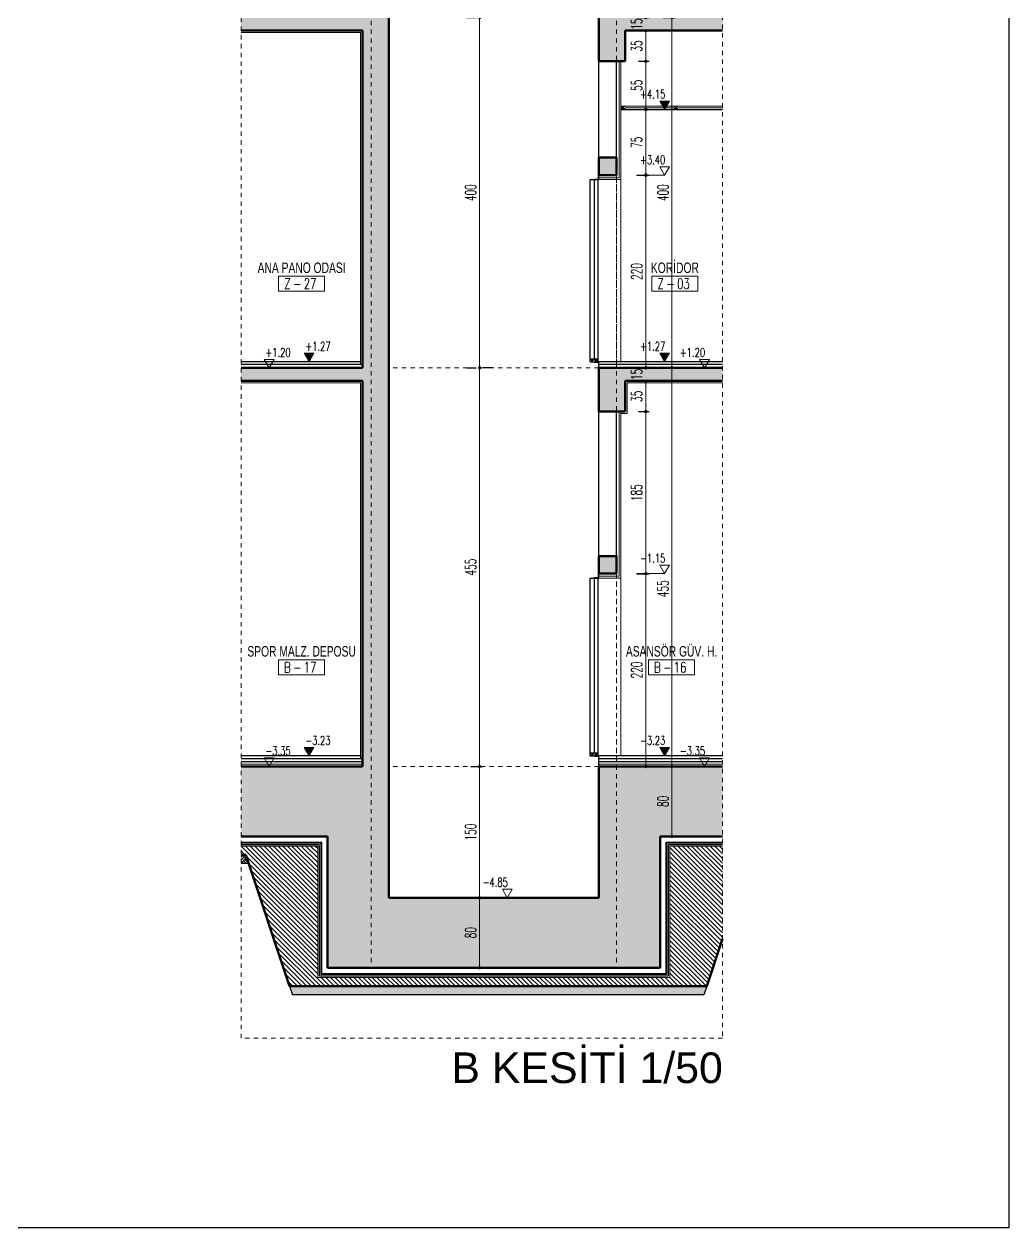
# Model space of a CAD drawing. Extents: x -398 to -185, y 174 to 233.
# Drawn here: x -207.1 to -184.62, y 173.98 to 201.47 of the extents above; entities that cross this region are included whole.
import ezdxf
from ezdxf.enums import TextEntityAlignment as Align

# ---------------------------------------------------------------- set-up
doc = ezdxf.new("R2010")
doc.units = 0
doc.header["$LTSCALE"] = 0.05
for name, pattern in [('CENTER', [50.8, 31.75, -6.35, 6.35, -6.35]), ('HIDDEN', [0.375, 0.25, -0.125]), ('HIDDEN2', [0.1875, 0.125, -0.0625])]:
    doc.linetypes.add(name, pattern=pattern)
doc.layers.get('0').update_dxf_attribs({"linetype": 'CONTINUOUS'})
doc.layers.get('DEFPOINTS').update_dxf_attribs({"linetype": 'CONTINUOUS'})
for name, color, linetype, lineweight in [('40-40-kt-kst', 214, 'CONTINUOUS', 9), ('A-AXIS', 251, 'CENTER', 18), ('A-DIM IN VER', 192, 'CONTINUOUS', 13), ('A-Door', 2, 'CONTINUOUS', 25), ('A-ELEVATION-4', 115, 'CONTINUOUS', 13), ('A-HATCH', 11, 'CONTINUOUS', 15), ('A-HIDDEN', 8, 'HIDDEN', 15), ('A-LEVEL', 2, 'CONTINUOUS', 13), ('A-PLASTER', 31, 'CONTINUOUS', 13), ('A-ROOMTAG', 3, 'CONTINUOUS', 25), ('A-TEXT', 7, 'CONTINUOUS', 18), ('asma', 226, 'CONTINUOUS', 25), ('DIMENSION 0.13', 7, 'CONTINUOUS', 20), ('DİLATASYON', 11, 'HIDDEN2', 13), ('döş tar', 57, 'CONTINUOUS', 18), ('GOR', 3, 'CONTINUOUS', 20), ('isi yalitimi', 151, 'BATTING', 5), ('S-CONCRETE', 6, 'CONTINUOUS', 50), ('YALITIM SU', 132, 'CONTINUOUS', 0)]:
    doc.layers.add(name, color=color, linetype=linetype, lineweight=lineweight)
for name, color, linetype in [('A-MARBLE', 23, 'CONTINUOUS'), ('DO_EME', 7, 'CONTINUOUS'), ('DUVAR', 7, 'CONTINUOUS'), ('HATCH', 7, 'CONTINUOUS')]:
    doc.layers.add(name, color=color, linetype=linetype)
doc.styles.add('S', font='romans.shx', dxfattribs={"width": 0.6, "height": 12.5})
doc.styles.add('TEXT 1 romans', font='romans.shx', dxfattribs={"width": 0.7})
doc.styles.add('TEXT 3 arial', font='arial.ttf', dxfattribs={"width": 0.8})
doc.linetypes.add('BATTING', pattern='A,0.00254,-2.54,[134,ltypeshp.shx,S=2.54,R=0,X=-2.54,Y=0],-5.08,[134,ltypeshp.shx,S=2.54,R=180,X=2.54,Y=0],-2.54', length=10.16254)
doc.dimstyles.new('1-50', dxfattribs={"dimtxt": 12.5, "dimasz": 3, "dimexe": 4, "dimexo": 15, "dimgap": 4, "dimtad": 1, "dimdec": 1, "dimdsep": 46, "dimtxsty": 'S', "dimblk": 'ORIGIN2', "dimcen": -25, "dimdle": 1.25, "dimclrd": 256, "dimclre": 256, "dimclrt": 2, "dimadec": 0, "dimazin": 0, "dimtfac": 2.5, "dimtdec": 1, "dimtix": 1, "dimtofl": 0, "dimtmove": 2, "dimatfit": 3, "dimldrblk": 'ORIGIN2', "dimfxl": 17.5, "dimfxlon": 1, "dimtolj": 1, "dimlwd": -1, "dimarcsym": 0})
pattern_1 = [(135, (-249659.3813, -92219.8768), (-2.65165043, -2.65165043), [])]

# ---------------------------------------------------------------- blocks, each defined once
blk = doc.blocks.new('_Origin2')
blk.add_line((-0.5, 0), (-1, 0))
for radius in [0.5, 0.25]:
    blk.add_circle((0, 0), radius)
blk = doc.blocks.new('*D49')
at = {"layer": 'A-DIM IN VER', "lineweight": -2, "transparency": 16777216}
for p, q in [((-67.7, 310.2), (-53.7, 310.2)), ((-56, 230.2), (-53.7, 230.2))]:
    blk.add_line(p, q, dxfattribs=at)
at = {"layer": 'A-DIM IN VER', "transparency": 16777216}
blk.add_line((-57.7, 307.2), (-57.7, 233.2), dxfattribs=at)
at = {"layer": 'DEFPOINTS', "color": 0, "transparency": 16777216}
for p in [(-111, 310.2), (-71, 230.2), (-57.7, 230.2)]:
    blk.add_point(p, dxfattribs=at)
at = {"layer": 'A-DIM IN VER', "transparency": 16777216, "xscale": 3, "yscale": 3, "zscale": 3}
for p, rotation in [((-57.7, 310.2), 90), ((-57.7, 230.2), 270)]:
    blk.add_blockref('_Origin2', p, dxfattribs=dict(at, rotation=rotation))
at = {"layer": 'A-DIM IN VER', "color": 2, "ltscale": 0.5, "transparency": 16777216, "insert": (-68, 270.2), "char_height": 12.5, "attachment_point": 5, "rotation": 90, "style": 'S'}
blk.add_mtext('\\A1;80', dxfattribs=at)
blk = doc.blocks.new('*D50')
at = {"layer": 'A-DIM IN VER', "lineweight": -2, "transparency": 16777216}
for p, q in [((-287.2, 160.2), (-273.2, 160.2)), ((-287.2, 80.2), (-273.2, 80.2))]:
    blk.add_line(p, q, dxfattribs=at)
at = {"layer": 'A-DIM IN VER', "transparency": 16777216}
blk.add_line((-277.2, 157.2), (-277.2, 83.2), dxfattribs=at)
at = {"layer": 'DEFPOINTS', "color": 0, "transparency": 16777216}
for p in [(-381, 160.2), (-451, 80.2), (-277.2, 80.2)]:
    blk.add_point(p, dxfattribs=at)
at = {"layer": 'A-DIM IN VER', "transparency": 16777216, "xscale": 3, "yscale": 3, "zscale": 3}
for p, rotation in [((-277.2, 160.2), 90), ((-277.2, 80.2), 270)]:
    blk.add_blockref('_Origin2', p, dxfattribs=dict(at, rotation=rotation))
at = {"layer": 'A-DIM IN VER', "color": 2, "ltscale": 0.5, "transparency": 16777216, "insert": (-287.5, 120.2), "char_height": 12.5, "attachment_point": 5, "rotation": 90, "style": 'S'}
blk.add_mtext('\\A1;80', dxfattribs=at)
blk = doc.blocks.new('*D61')
at = {"layer": 'A-DIM IN VER', "lineweight": -2, "transparency": 16777216}
for p, q in [((-292.2, 1165.2), (-281.2, 1165.2)), ((-292.2, 765.2), (-281.2, 765.2))]:
    blk.add_line(p, q, dxfattribs=at)
at = {"layer": 'A-DIM IN VER', "transparency": 16777216}
blk.add_line((-277.2, 768.2), (-277.2, 1162.2), dxfattribs=at)
at = {"layer": 'DEFPOINTS', "color": 0, "transparency": 16777216}
for p in [(-277.2, 1165.2), (-277.2, 1165.2), (-277.2, 765.2)]:
    blk.add_point(p, dxfattribs=at)
at = {"layer": 'A-DIM IN VER', "transparency": 16777216, "xscale": 3, "yscale": 3, "zscale": 3}
for p, rotation in [((-277.2, 1165.2), 90), ((-277.2, 765.2), 270)]:
    blk.add_blockref('_Origin2', p, dxfattribs=dict(at, rotation=rotation))
at = {"layer": 'A-DIM IN VER', "color": 2, "ltscale": 0.5, "transparency": 16777216, "insert": (-287.5, 965.2), "char_height": 12.5, "attachment_point": 5, "rotation": 90, "style": 'S'}
blk.add_mtext('\\A1;400', dxfattribs=at)
blk = doc.blocks.new('*D62')
at = {"layer": 'A-DIM IN VER', "transparency": 16777216}
blk.add_line((-277.2, 313.2), (-277.2, 762.2), dxfattribs=at)
at = {"layer": 'A-DIM IN VER', "lineweight": -2, "transparency": 16777216}
for p, q in [((-262.2, 765.2), (-273.2, 765.2)), ((-287.2, 310.2), (-273.2, 310.2))]:
    blk.add_line(p, q, dxfattribs=at)
at = {"layer": 'DEFPOINTS', "color": 0, "transparency": 16777216}
for p in [(-277.2, 765.2), (-277.2, 765.2), (-381, 310.2)]:
    blk.add_point(p, dxfattribs=at)
at = {"layer": 'A-DIM IN VER', "transparency": 16777216, "xscale": 3, "yscale": 3, "zscale": 3}
for p, rotation in [((-277.2, 765.2), 90), ((-277.2, 310.2), 270)]:
    blk.add_blockref('_Origin2', p, dxfattribs=dict(at, rotation=rotation))
at = {"layer": 'A-DIM IN VER', "color": 2, "ltscale": 0.5, "transparency": 16777216, "insert": (-287.5, 537.7), "char_height": 12.5, "attachment_point": 5, "rotation": 90, "style": 'S'}
blk.add_mtext('\\A1;455', dxfattribs=at)
blk = doc.blocks.new('*D63')
at = {"layer": 'A-DIM IN VER', "lineweight": -2, "transparency": 16777216}
for p, q in [((-287.2, 310.2), (-273.2, 310.2)), ((-287.2, 160.2), (-273.2, 160.2))]:
    blk.add_line(p, q, dxfattribs=at)
at = {"layer": 'A-DIM IN VER', "transparency": 16777216}
blk.add_line((-277.2, 163.2), (-277.2, 307.2), dxfattribs=at)
at = {"layer": 'DEFPOINTS', "color": 0, "transparency": 16777216}
for p in [(-381, 310.2), (-277.2, 310.2), (-381, 160.2)]:
    blk.add_point(p, dxfattribs=at)
at = {"layer": 'A-DIM IN VER', "transparency": 16777216, "xscale": 3, "yscale": 3, "zscale": 3}
for p, rotation in [((-277.2, 310.2), 90), ((-277.2, 160.2), 270)]:
    blk.add_blockref('_Origin2', p, dxfattribs=dict(at, rotation=rotation))
at = {"layer": 'A-DIM IN VER', "color": 2, "ltscale": 0.5, "transparency": 16777216, "insert": (-287.5, 235.2), "char_height": 12.5, "attachment_point": 5, "rotation": 90, "style": 'S'}
blk.add_mtext('\\A1;150', dxfattribs=at)
blk = doc.blocks.new('*D82')
at = {"layer": 'A-DIM IN VER', "lineweight": -2, "transparency": 16777216}
for p, q in [((-67.7, 1165.2), (-53.7, 1165.2)), ((-67.7, 765.2), (-53.7, 765.2))]:
    blk.add_line(p, q, dxfattribs=at)
at = {"layer": 'A-DIM IN VER', "transparency": 16777216}
blk.add_line((-57.7, 768.2), (-57.7, 1162.2), dxfattribs=at)
at = {"layer": 'DEFPOINTS', "color": 0, "transparency": 16777216}
for p in [(-141, 1165.2), (-57.7, 1165.2), (-111, 765.2)]:
    blk.add_point(p, dxfattribs=at)
at = {"layer": 'A-DIM IN VER', "transparency": 16777216, "xscale": 3, "yscale": 3, "zscale": 3}
for p, rotation in [((-57.7, 1165.2), 90), ((-57.7, 765.2), 270)]:
    blk.add_blockref('_Origin2', p, dxfattribs=dict(at, rotation=rotation))
at = {"layer": 'A-DIM IN VER', "color": 2, "ltscale": 0.5, "transparency": 16777216, "insert": (-68, 965.2), "char_height": 12.5, "attachment_point": 5, "rotation": 90, "style": 'S'}
blk.add_mtext('\\A1;400', dxfattribs=at)
blk = doc.blocks.new('*D83')
at = {"layer": 'A-DIM IN VER', "lineweight": -2, "transparency": 16777216}
for p, q in [((-67.7, 765.2), (-53.7, 765.2)), ((-67.7, 310.2), (-53.7, 310.2))]:
    blk.add_line(p, q, dxfattribs=at)
at = {"layer": 'A-DIM IN VER', "transparency": 16777216}
blk.add_line((-57.7, 313.2), (-57.7, 762.2), dxfattribs=at)
at = {"layer": 'DEFPOINTS', "color": 0, "transparency": 16777216}
for p in [(-111, 765.2), (-57.7, 765.2), (-111, 310.2)]:
    blk.add_point(p, dxfattribs=at)
at = {"layer": 'A-DIM IN VER', "transparency": 16777216, "xscale": 3, "yscale": 3, "zscale": 3}
for p, rotation in [((-57.7, 765.2), 90), ((-57.7, 310.2), 270)]:
    blk.add_blockref('_Origin2', p, dxfattribs=dict(at, rotation=rotation))
at = {"layer": 'A-DIM IN VER', "color": 2, "ltscale": 0.5, "transparency": 16777216, "insert": (-68, 513), "char_height": 12.5, "attachment_point": 5, "rotation": 90, "style": 'S'}
blk.add_mtext('\\A1;455', dxfattribs=at)
blk = doc.blocks.new('*D99')
at = {"layer": 'A-DIM IN VER', "transparency": 16777216}
for p, q in [((-87.7, 1168.2), (-87.7, 1171.2)), ((-87.7, 1147.2), (-87.7, 1144.2))]:
    blk.add_line(p, q, dxfattribs=at)
at = {"layer": 'A-DIM IN VER', "lineweight": -2, "transparency": 16777216}
for p, q in [((-97.7, 1165.2), (-83.7, 1165.2)), ((-96, 1150.2), (-83.7, 1150.2))]:
    blk.add_line(p, q, dxfattribs=at)
at = {"layer": 'DEFPOINTS', "color": 0, "transparency": 16777216}
for p in [(-121, 1165.2), (-87.7, 1165.2), (-111, 1150.2)]:
    blk.add_point(p, dxfattribs=at)
at = {"layer": 'A-DIM IN VER', "transparency": 16777216, "xscale": 3, "yscale": 3, "zscale": 3}
for p, rotation in [((-87.7, 1165.2), 270), ((-87.7, 1150.2), 90)]:
    blk.add_blockref('_Origin2', p, dxfattribs=dict(at, rotation=rotation))
at = {"layer": 'A-DIM IN VER', "color": 2, "ltscale": 0.5, "transparency": 16777216, "insert": (-98, 1157.7), "char_height": 12.5, "attachment_point": 5, "rotation": 90, "style": 'S'}
blk.add_mtext('\\A1;15', dxfattribs=at)
blk = doc.blocks.new('*D100')
at = {"layer": 'A-DIM IN VER', "lineweight": -2, "transparency": 16777216}
for p, q in [((-96, 1150.2), (-83.7, 1150.2)), ((-96, 1115.2), (-83.7, 1115.2))]:
    blk.add_line(p, q, dxfattribs=at)
at = {"layer": 'A-DIM IN VER', "transparency": 16777216}
blk.add_line((-87.7, 1118.2), (-87.7, 1147.2), dxfattribs=at)
at = {"layer": 'DEFPOINTS', "color": 0, "transparency": 16777216}
for p in [(-111, 1150.2), (-87.7, 1150.2), (-111, 1115.2)]:
    blk.add_point(p, dxfattribs=at)
at = {"layer": 'A-DIM IN VER', "transparency": 16777216, "xscale": 3, "yscale": 3, "zscale": 3}
for p, rotation in [((-87.7, 1150.2), 90), ((-87.7, 1115.2), 270)]:
    blk.add_blockref('_Origin2', p, dxfattribs=dict(at, rotation=rotation))
at = {"layer": 'A-DIM IN VER', "color": 2, "ltscale": 0.5, "transparency": 16777216, "insert": (-98, 1132.7), "char_height": 12.5, "attachment_point": 5, "rotation": 90, "style": 'S'}
blk.add_mtext('\\A1;35', dxfattribs=at)
blk = doc.blocks.new('*D101')
at = {"layer": 'A-DIM IN VER', "lineweight": -2, "transparency": 16777216}
for p, q in [((-96, 1115.2), (-83.7, 1115.2)), ((-97, 1060.2), (-83.7, 1060.2))]:
    blk.add_line(p, q, dxfattribs=at)
at = {"layer": 'A-DIM IN VER', "transparency": 16777216}
blk.add_line((-87.7, 1063.2), (-87.7, 1112.2), dxfattribs=at)
at = {"layer": 'DEFPOINTS', "color": 0, "transparency": 16777216}
for p in [(-111, 1115.2), (-87.7, 1115.2), (-112, 1060.2)]:
    blk.add_point(p, dxfattribs=at)
at = {"layer": 'A-DIM IN VER', "transparency": 16777216, "xscale": 3, "yscale": 3, "zscale": 3}
for p, rotation in [((-87.7, 1115.2), 90), ((-87.7, 1060.2), 270)]:
    blk.add_blockref('_Origin2', p, dxfattribs=dict(at, rotation=rotation))
at = {"layer": 'A-DIM IN VER', "color": 2, "ltscale": 0.5, "transparency": 16777216, "insert": (-98, 1087.7), "char_height": 12.5, "attachment_point": 5, "rotation": 90, "style": 'S'}
blk.add_mtext('\\A1;55', dxfattribs=at)
blk = doc.blocks.new('*D102')
at = {"layer": 'A-DIM IN VER', "lineweight": -2, "transparency": 16777216}
for p, q in [((-97, 1060.2), (-83.7, 1060.2)), ((-97.7, 985.2), (-83.7, 985.2))]:
    blk.add_line(p, q, dxfattribs=at)
at = {"layer": 'A-DIM IN VER', "transparency": 16777216}
blk.add_line((-87.7, 988.2), (-87.7, 1057.2), dxfattribs=at)
at = {"layer": 'DEFPOINTS', "color": 0, "transparency": 16777216}
for p in [(-112, 1060.2), (-87.7, 1060.2), (-121, 985.2)]:
    blk.add_point(p, dxfattribs=at)
at = {"layer": 'A-DIM IN VER', "transparency": 16777216, "xscale": 3, "yscale": 3, "zscale": 3}
for p, rotation in [((-87.7, 1060.2), 90), ((-87.7, 985.2), 270)]:
    blk.add_blockref('_Origin2', p, dxfattribs=dict(at, rotation=rotation))
at = {"layer": 'A-DIM IN VER', "color": 2, "ltscale": 0.5, "transparency": 16777216, "insert": (-98, 1022.7), "char_height": 12.5, "attachment_point": 5, "rotation": 90, "style": 'S'}
blk.add_mtext('\\A1;75', dxfattribs=at)
blk = doc.blocks.new('*D103')
at = {"layer": 'A-DIM IN VER', "lineweight": -2, "transparency": 16777216}
for p, q in [((-97.7, 985.2), (-83.7, 985.2)), ((-97.7, 765.2), (-83.7, 765.2))]:
    blk.add_line(p, q, dxfattribs=at)
at = {"layer": 'A-DIM IN VER', "transparency": 16777216}
blk.add_line((-87.7, 768.2), (-87.7, 982.2), dxfattribs=at)
at = {"layer": 'DEFPOINTS', "color": 0, "transparency": 16777216}
for p in [(-121, 985.2), (-87.7, 985.2), (-141, 765.2)]:
    blk.add_point(p, dxfattribs=at)
at = {"layer": 'A-DIM IN VER', "transparency": 16777216, "xscale": 3, "yscale": 3, "zscale": 3}
for p, rotation in [((-87.7, 985.2), 90), ((-87.7, 765.2), 270)]:
    blk.add_blockref('_Origin2', p, dxfattribs=dict(at, rotation=rotation))
at = {"layer": 'A-DIM IN VER', "color": 2, "ltscale": 0.5, "transparency": 16777216, "insert": (-98, 875.2), "char_height": 12.5, "attachment_point": 5, "rotation": 90, "style": 'S'}
blk.add_mtext('\\A1;220', dxfattribs=at)
blk = doc.blocks.new('*D104')
at = {"layer": 'A-DIM IN VER', "transparency": 16777216}
for p, q in [((-87.7, 768.2), (-87.7, 771.2)), ((-87.7, 747.2), (-87.7, 744.2))]:
    blk.add_line(p, q, dxfattribs=at)
at = {"layer": 'A-DIM IN VER', "lineweight": -2, "transparency": 16777216}
for p, q in [((-97.7, 765.2), (-83.7, 765.2)), ((-96, 750.2), (-83.7, 750.2))]:
    blk.add_line(p, q, dxfattribs=at)
at = {"layer": 'DEFPOINTS', "color": 0, "transparency": 16777216}
for p in [(-141, 765.2), (-87.7, 765.2), (-111, 750.2)]:
    blk.add_point(p, dxfattribs=at)
at = {"layer": 'A-DIM IN VER', "transparency": 16777216, "xscale": 3, "yscale": 3, "zscale": 3}
for p, rotation in [((-87.7, 765.2), 270), ((-87.7, 750.2), 90)]:
    blk.add_blockref('_Origin2', p, dxfattribs=dict(at, rotation=rotation))
at = {"layer": 'A-DIM IN VER', "color": 2, "ltscale": 0.5, "transparency": 16777216, "insert": (-98, 757.7), "char_height": 12.5, "attachment_point": 5, "rotation": 90, "style": 'S'}
blk.add_mtext('\\A1;15', dxfattribs=at)
blk = doc.blocks.new('*D105')
at = {"layer": 'A-DIM IN VER', "lineweight": -2, "transparency": 16777216}
for p, q in [((-96, 750.2), (-83.7, 750.2)), ((-96, 715.2), (-83.7, 715.2))]:
    blk.add_line(p, q, dxfattribs=at)
at = {"layer": 'A-DIM IN VER', "transparency": 16777216}
blk.add_line((-87.7, 718.2), (-87.7, 747.2), dxfattribs=at)
at = {"layer": 'DEFPOINTS', "color": 0, "transparency": 16777216}
for p in [(-111, 750.2), (-87.7, 750.2), (-111, 715.2)]:
    blk.add_point(p, dxfattribs=at)
at = {"layer": 'A-DIM IN VER', "transparency": 16777216, "xscale": 3, "yscale": 3, "zscale": 3}
for p, rotation in [((-87.7, 750.2), 90), ((-87.7, 715.2), 270)]:
    blk.add_blockref('_Origin2', p, dxfattribs=dict(at, rotation=rotation))
at = {"layer": 'A-DIM IN VER', "color": 2, "ltscale": 0.5, "transparency": 16777216, "insert": (-98, 732.7), "char_height": 12.5, "attachment_point": 5, "rotation": 90, "style": 'S'}
blk.add_mtext('\\A1;35', dxfattribs=at)
blk = doc.blocks.new('*D106')
at = {"layer": 'A-DIM IN VER', "lineweight": -2, "transparency": 16777216}
for p, q in [((-96, 715.2), (-83.7, 715.2)), ((-97.7, 530.2), (-83.7, 530.2))]:
    blk.add_line(p, q, dxfattribs=at)
at = {"layer": 'A-DIM IN VER', "transparency": 16777216}
blk.add_line((-87.7, 533.2), (-87.7, 712.2), dxfattribs=at)
at = {"layer": 'DEFPOINTS', "color": 0, "transparency": 16777216}
for p in [(-111, 715.2), (-87.7, 715.2), (-141, 530.2)]:
    blk.add_point(p, dxfattribs=at)
at = {"layer": 'A-DIM IN VER', "transparency": 16777216, "xscale": 3, "yscale": 3, "zscale": 3}
for p, rotation in [((-87.7, 715.2), 90), ((-87.7, 530.2), 270)]:
    blk.add_blockref('_Origin2', p, dxfattribs=dict(at, rotation=rotation))
at = {"layer": 'A-DIM IN VER', "color": 2, "ltscale": 0.5, "transparency": 16777216, "insert": (-98, 622.7), "char_height": 12.5, "attachment_point": 5, "rotation": 90, "style": 'S'}
blk.add_mtext('\\A1;185', dxfattribs=at)
blk = doc.blocks.new('*D107')
at = {"layer": 'A-DIM IN VER', "lineweight": -2, "transparency": 16777216}
for p, q in [((-97.7, 530.2), (-83.7, 530.2)), ((-97.7, 310.2), (-83.7, 310.2))]:
    blk.add_line(p, q, dxfattribs=at)
at = {"layer": 'A-DIM IN VER', "transparency": 16777216}
blk.add_line((-87.7, 313.2), (-87.7, 527.2), dxfattribs=at)
at = {"layer": 'DEFPOINTS', "color": 0, "transparency": 16777216}
for p in [(-141, 530.2), (-87.7, 530.2), (-141, 310.2)]:
    blk.add_point(p, dxfattribs=at)
at = {"layer": 'A-DIM IN VER', "transparency": 16777216, "xscale": 3, "yscale": 3, "zscale": 3}
for p, rotation in [((-87.7, 530.2), 90), ((-87.7, 310.2), 270)]:
    blk.add_blockref('_Origin2', p, dxfattribs=dict(at, rotation=rotation))
at = {"layer": 'A-DIM IN VER', "color": 2, "ltscale": 0.5, "transparency": 16777216, "insert": (-98, 420.2), "char_height": 12.5, "attachment_point": 5, "rotation": 90, "style": 'S'}
blk.add_mtext('\\A1;220', dxfattribs=at)
blk = doc.blocks.new('*U44')
h = blk.add_hatch(color=256)
h.dxf.hatch_style = 1
h.paths.add_polyline_path([(11.1, 19.2), (-11.1, 19.2), (0, 0)])
for p, q in [((0, 0), (-11.1, 19.2)), ((11.1, 19.2), (-11.1, 19.2)), ((11.1, 19.2), (0, 0)), ((0, 0), (64, 0))]:
    blk.add_line(p, q)
at = {"style": 'TEXT 1 romans', "width": 0.7}
blk.add_attdef('KOT', text='', height=19.2, dxfattribs=at).set_placement((-8.5, 19.2), align=Align.BOTTOM_LEFT)
blk = doc.blocks.new('*U43')
for p, q in [((0, 0), (-11.1, 19.2)), ((11.1, 19.2), (-11.1, 19.2)), ((11.1, 19.2), (0, 0)), ((0, 0), (64, 0))]:
    blk.add_line(p, q)
at = {"style": 'TEXT 1 romans', "width": 0.7}
blk.add_attdef('KOT', text='', height=19.2, dxfattribs=at).set_placement((-8.5, 19.2), align=Align.BOTTOM_LEFT)
blk = doc.blocks.new('*U45')
at = {"color": 2, "lineweight": 13}
blk.add_lwpolyline([(26.25, -17.25), (26.25, 0), (-26.25, 0), (-26.25, -17.25)], close=True, dxfattribs=at)
at = {"style": 'TEXT 1 romans', "width": 0.7}
blk.add_text('-', height=12, dxfattribs=at).set_placement((-5, -8.625), align=Align.MIDDLE_CENTER)
at = {"style": 'TEXT 3 arial', "width": 0.7}
for tag, p in [('ROOM_NAME_2', (0, 18)), ('ROOM_NAME_1', (0, 0))]:
    blk.add_attdef(tag, text='', height=12, dxfattribs=at).set_placement(p, align=Align.BOTTOM_CENTER)
at = {"style": 'TEXT 1 romans', "width": 0.7, "flags": 8}
blk.add_attdef('FLOOR', text='', height=12, dxfattribs=at).set_placement((-12.5, -8.625, -12), align=Align.MIDDLE_RIGHT)
blk.add_attdef('ROOM_NUMBER', text='', height=12, dxfattribs=at).set_placement((2.5, -8.625, -12), align=Align.MIDDLE_LEFT)
blk = doc.blocks.new('ASANSÖR_KESİTLERİ')
at = {"linetype": 'Continuous'}
h = blk.add_hatch(dxfattribs=at)
h.set_pattern_fill('EARTH', color=53, angle=45, style=0)
h.set_pattern_definition([(45, (-133526.952, -26703.404), (9e-16, 8.98025612), [6.35, -6.35]), (45, (-133528.636, -26701.72), (9e-16, 8.98025612), [6.35, -6.35]), (45, (-133530.32, -26700.0365), (9e-16, 8.98025612), [6.35, -6.35]), (135, (-133530.32, -26698.914), (-8.98025612, 9e-16), [6.35, -6.35]), (135, (-133528.636, -26697.23), (-8.98025612, 9e-16), [6.35, -6.35]), (135, (-133526.952, -26695.5464), (-8.98025612, 9e-16), [6.35, -6.35])])
h.paths.add_polyline_path([(-21.34, 49.22), (-18.01, 59.22), (-494.01, 59.22), (-490.68, 49.22)])
at = {"layer": 'A-HATCH'}
h = blk.add_hatch(dxfattribs=at)
h.set_pattern_fill('ANSI33', color=256, scale=30, style=0)
h.set_pattern_definition([(45, (-249659.381, -98046.577), (-5.30330086, 5.30330086), []), (45, (-249654.078, -98046.577), (-5.30330086, 5.30330086), [3.75, -1.875])])
h.paths.add_polyline_path([(-381.01, 2345.22), (-141.01, 2345.22), (-141.01, 2315.22), (-111.01, 2315.22), (-111.01, 2350.22), (0, 2350.22), (0, 2365.22), (-549.48, 2365.22), (-549.48, 2350.22), (-411.01, 2350.22), (-411.01, 1965.22), (-549.48, 1965.22), (-549.48, 1950.22), (-411.01, 1950.22), (-411.01, 1565.22), (-549.48, 1565.22), (-549.48, 1550.22), (-411.01, 1550.22), (-411.01, 1165.22), (-549.48, 1165.22), (-549.48, 1150.22), (-411.01, 1150.22), (-411.01, 765.22), (-549.48, 765.22), (-549.48, 750.22), (-411.01, 750.22), (-411.01, 310.22), (-549.48, 310.22), (-549.48, 230.22), (-451.01, 230.22), (-451.01, 80.22), (-71.01, 80.22), (-71.01, 230.22), (0, 230.22), (0, 310.22), (-141.01, 310.22), (-141.01, 160.22), (-381.01, 160.22)])
h.paths.add_polyline_path([(-121.01, 550.22), (-141.01, 550.22), (-141.01, 530.22), (-121.01, 530.22)], flags=17)
h.paths.add_polyline_path([(-111.01, 750.22), (0, 750.22), (0, 765.22), (-141.01, 765.22), (-141.01, 715.22), (-111.01, 715.22)], flags=17)
h.paths.add_polyline_path([(-121.01, 1005.22), (-141.01, 1005.22), (-141.01, 985.22), (-121.01, 985.22)], flags=17)
h.paths.add_polyline_path([(-111.01, 1150.22), (0, 1150.22), (0, 1165.22), (-141.01, 1165.22), (-141.01, 1115.22), (-111.01, 1115.22)], flags=17)
h.paths.add_polyline_path([(-121.01, 1405.22), (-141.01, 1405.22), (-141.01, 1385.22), (-121.01, 1385.22)], flags=17)
h.paths.add_polyline_path([(-111.01, 1550.22), (0, 1550.22), (0, 1565.22), (-141.01, 1565.22), (-141.01, 1515.22), (-111.01, 1515.22)], flags=17)
h.paths.add_polyline_path([(-121.01, 1805.22), (-141.01, 1805.22), (-141.01, 1785.22), (-121.01, 1785.22)], flags=17)
h.paths.add_polyline_path([(-121.01, 2205.22), (-141.01, 2205.22), (-141.01, 2185.22), (-121.01, 2185.22)], flags=17)
h.paths.add_polyline_path([(-111.01, 1950.22), (0, 1950.22), (0, 1965.22), (-141.01, 1965.22), (-141.01, 1915.22), (-111.01, 1915.22)], flags=17)
at = {"layer": 'DO_EME', "linetype": 'Continuous', "ltscale": 0.1}
h = blk.add_hatch(dxfattribs=at)
h.set_pattern_fill('EARTH', color=53, angle=45, style=0)
h.set_pattern_definition([(45, (-133890.9405, -26553.404), (9e-16, 8.98025612), [6.35, -6.35]), (45, (-133892.624, -26551.72), (9e-16, 8.98025612), [6.35, -6.35]), (45, (-133894.308, -26550.0365), (9e-16, 8.98025612), [6.35, -6.35]), (135, (-133894.308, -26548.914), (-8.98025612, 9e-16), [6.35, -6.35]), (135, (-133892.624, -26547.23), (-8.98025612, 9e-16), [6.35, -6.35]), (135, (-133890.9405, -26545.5464), (-8.98025612, 9e-16), [6.35, -6.35])])
h.paths.add_polyline_path([(-549.48, 199.22), (-549.48, 209.22), (-544.01, 209.22), (-540.68, 199.22)])
at = {"layer": 'döş tar'}
h = blk.add_hatch(dxfattribs=at)
h.set_pattern_fill('ANSI31', color=256, scale=30, angle=90, style=0)
h.set_pattern_definition(pattern_1)
h.paths.add_polyline_path([(-544.01, 209.22), (-462.01, 209.22), (-462.01, 69.22), (-497.34, 69.22)])
h.paths.add_polyline_path([(-141.01, 59.22), (-141.01, 69.22), (-497.34, 69.22), (-494.01, 59.22)])
h.paths.add_polyline_path([(-549.48, 209.22), (-549.48, 219.22), (-462.01, 219.22), (-462.01, 209.22)])
h = blk.add_hatch(dxfattribs=at)
h.set_pattern_fill('ANSI31', color=256, scale=30, angle=90, style=0)
h.set_pattern_definition(pattern_1)
h.paths.add_polyline_path([(0, 209.22), (0, 113.25), (-14.68, 69.22), (-60.01, 69.22), (-60.01, 209.22)])
h.paths.add_polyline_path([(0, 219.22), (0, 209.22), (-60.01, 209.22), (-60.01, 219.22)])
h.paths.add_polyline_path([(-141.01, 69.22), (-141.01, 59.22), (-18.01, 59.22), (-14.68, 69.22)])
at = {"layer": 'HATCH', "linetype": 'Continuous'}
h = blk.add_hatch(dxfattribs=at)
h.set_pattern_fill('ANSI32', color=253, angle=180, style=0)
h.set_pattern_definition([(225, (-239505.10173, -100338.2678), (0.26516504294, -0.26516504294), []), (225, (-239505.2785, -100338.2678), (0.26516504294, -0.26516504294), [])])
h.paths.add_polyline_path([(-115.76, 1063.97), (-115.76, 1060.22), (-112.01, 1060.22), (-112.01, 1059.97), (-116.01, 1059.97), (-116.01, 1063.97)])
at = {"color": 53, "linetype": 'Continuous'}
for p, q in [((-540.68, 199.22), (-549.48, 199.22)), ((-494.01, 59.22), (-490.68, 49.22)), ((-18.01, 59.22), (-21.34, 49.22)), ((-21.34, 49.22), (-490.68, 49.22))]:
    blk.add_line(p, q, dxfattribs=at)
at = {"layer": '40-40-kt-kst', "ltscale": 2, "elevation": 0}
blk.add_lwpolyline([(-112.01, 1059.97), (-116.01, 1059.97), (-116.01, 1063.97), (-115.76, 1063.97), (-115.76, 1060.22), (-112.01, 1060.22)], close=True, dxfattribs=at)
at = {"layer": 'A-AXIS'}
for p, q in [((-400.92, 2441.42), (-400.92, 80.22)), ((-121.01, 2441.42), (-121.01, 80.22))]:
    blk.add_line(p, q, dxfattribs=at)
at = {"layer": 'A-Door'}
for p, q in [((-151.01, 980.22), (-141.01, 980.22)), ((-151.01, 772.22), (-151.01, 980.22)), ((-146.51, 980.72), (-141.51, 980.72)), ((-146.51, 980.22), (-146.51, 980.72)), ((-146.51, 980.22), (-146.51, 775.22)), ((-142.01, 772.22), (-142.01, 980.22)), ((-141.51, 985.22), (-141.01, 985.22)), ((-141.51, 980.72), (-141.51, 985.22)), ((-142.01, 775.22), (-151.01, 775.22)), ((-151.01, 772.22), (-142.01, 772.22)), ((-149.51, 774.22), (-149.51, 773.22)), ((-149.01, 774.22), (-149.51, 774.22)), ((-149.51, 773.22), (-147.51, 773.22)), ((-149.01, 775.22), (-149.01, 774.22)), ((-148.01, 774.22), (-148.01, 775.22)), ((-147.51, 774.22), (-148.01, 774.22)), ((-147.51, 773.22), (-147.51, 774.22)), ((-146.51, 772.22), (-146.51, 771.72)), ((-146.51, 771.72), (-141.51, 771.72)), ((-145.51, 773.22), (-145.51, 774.22)), ((-145.51, 774.22), (-145.01, 774.22)), ((-143.51, 773.22), (-145.51, 773.22)), ((-145.01, 774.22), (-145.01, 775.22)), ((-144.01, 775.22), (-144.01, 774.22)), ((-144.01, 774.22), (-143.51, 774.22)), ((-143.51, 774.22), (-143.51, 773.22)), ((-142.01, 772.22), (-141.01, 772.22)), ((-141.51, 771.72), (-141.51, 765.22)), ((-141.51, 765.22), (-141.01, 765.22)), ((-151.01, 525.22), (-141.01, 525.22)), ((-151.01, 322.22), (-151.01, 525.22)), ((-146.51, 525.72), (-141.51, 525.72)), ((-146.51, 525.22), (-146.51, 525.72)), ((-146.51, 525.22), (-146.51, 325.22)), ((-142.01, 325.22), (-142.01, 525.22)), ((-141.51, 530.22), (-141.01, 530.22)), ((-141.51, 525.72), (-141.51, 530.22)), ((-142.01, 325.22), (-151.01, 325.22)), ((-151.01, 322.22), (-142.01, 322.22)), ((-149.51, 324.22), (-149.51, 323.22)), ((-149.01, 324.22), (-149.51, 324.22)), ((-149.51, 323.22), (-147.51, 323.22)), ((-149.01, 325.22), (-149.01, 324.22)), ((-148.01, 324.22), (-148.01, 325.22)), ((-147.51, 324.22), (-148.01, 324.22)), ((-147.51, 323.22), (-147.51, 324.22)), ((-146.51, 322.22), (-146.51, 321.72)), ((-146.51, 321.72), (-141.51, 321.72)), ((-145.51, 323.22), (-145.51, 324.22)), ((-145.51, 324.22), (-145.01, 324.22)), ((-143.51, 323.22), (-145.51, 323.22)), ((-145.01, 324.22), (-145.01, 325.22)), ((-144.01, 325.22), (-144.01, 324.22)), ((-144.01, 324.22), (-143.51, 324.22)), ((-143.51, 324.22), (-143.51, 323.22)), ((-142.01, 322.22), (-142.01, 325.22)), ((-142.01, 322.22), (-141.01, 322.22)), ((-141.51, 321.72), (-141.51, 310.22)), ((-141.51, 310.22), (-141.01, 310.22))]:
    blk.add_line(p, q, dxfattribs=at)
at = {"layer": 'A-ELEVATION-4'}
for p, q in [((-116.01, 980.22), (-116.01, 772.22)), ((-116.01, 525.22), (-116.01, 322.22))]:
    blk.add_line(p, q, dxfattribs=at)
at = {"layer": 'A-HIDDEN', "ltscale": 30}
for p, q in [((-121.01, 985.22), (-121.01, 765.22)), ((-141.01, 765.22), (-381.01, 765.22)), ((-121.01, 530.22), (-121.01, 310.22)), ((-141.01, 310.22), (-381.01, 310.22))]:
    blk.add_line(p, q, dxfattribs=at)
at = {"layer": 'A-MARBLE'}
for p, q in [((-413.01, 772.22), (-549.48, 772.22)), ((-141.01, 765.22), (-141.01, 772.22)), ((0, 772.22), (-141.01, 772.22)), ((-411.01, 769.22), (-549.48, 769.22)), ((0, 769.22), (-141.01, 769.22)), ((-413.01, 322.22), (-549.48, 322.22)), ((-549.48, 319.22), (-411.01, 319.22)), ((-141.01, 310.22), (-141.01, 322.22)), ((0, 322.22), (-141.01, 322.22)), ((-141.01, 319.22), (0, 319.22)), ((-411.01, 315.22), (-549.48, 315.22)), ((0, 315.22), (-141.01, 315.22))]:
    blk.add_line(p, q, dxfattribs=at)
at = {"layer": 'A-PLASTER'}
for p, q in [((-413.01, 1148.22), (-549.48, 1148.22)), ((-413.01, 1148.22), (-413.01, 769.22)), ((-413.01, 748.22), (-549.48, 748.22)), ((-413.01, 748.22), (-413.01, 319.22))]:
    blk.add_line(p, q, dxfattribs=at)
at = {"layer": 'A-PLASTER', "ltscale": 1.5}
for p, q in [((-118.01, 1115.22), (-118.01, 982.22)), ((-116.01, 980.22), (-116.01, 1115.22)), ((-141.01, 980.22), (-141.01, 985.22)), ((-118.01, 982.22), (-141.01, 982.22)), ((-141.01, 980.22), (-116.01, 980.22)), ((0, 748.22), (-109.01, 748.22)), ((-109.01, 713.22), (-109.01, 748.22)), ((-118.01, 715.22), (-118.01, 527.22)), ((-116.01, 525.22), (-116.01, 715.22)), ((-109.01, 713.22), (-116.01, 713.22)), ((-141.01, 525.22), (-141.01, 530.22)), ((-118.01, 527.22), (-141.01, 527.22)), ((-141.01, 525.22), (-116.01, 525.22))]:
    blk.add_line(p, q, dxfattribs=at)
at = {"layer": 'asma', "ltscale": 50}
for p, q in [((-113.49, 1060.72, 0), (-114, 1060.22, 0)), ((-113.49, 1060.72, 0), (-113.49, 1061.23, 0)), ((-113.49, 1060.72, 0), (-113.49, 1061.23, 0)), ((-113.49, 1060.72, 0), (-112.99, 1060.22, 0)), ((-112.99, 1060.22, 0), (-54, 1060.22, 0)), ((-54, 1060.22, 0), (-53.49, 1060.72, 0)), ((-53.49, 1060.72, 0), (-53.49, 1061.23, 0)), ((-53.49, 1060.72, 0), (-53.49, 1061.23, 0)), ((-53.49, 1060.72, 0), (-52.99, 1060.22, 0)), ((-52.99, 1060.22, 0), (0, 1060.22, 0))]:
    blk.add_line(p, q, dxfattribs=at)
at = {"layer": 'DIMENSION 0.13'}
for p, q in [((-457.41, 223.82), (-549.48, 223.82)), ((-458.61, 222.62), (-549.48, 222.62)), ((-458.61, 72.62), (-458.61, 222.62)), ((-457.41, 73.82), (-457.41, 223.82)), ((-64.61, 73.82), (-64.61, 223.82)), ((-64.61, 223.82), (0, 223.82)), ((-63.41, 72.62), (-63.41, 222.62)), ((-63.41, 222.62), (0, 222.62)), ((-462.01, 219.22), (-549.48, 219.22)), ((-462.01, 69.22), (-462.01, 219.22)), ((-60.01, 69.22), (-60.01, 219.22)), ((-60.01, 219.22), (0, 219.22)), ((-176.01, 69.22), (-462.01, 69.22)), ((-176.01, 72.62), (-458.61, 72.62)), ((-176.01, 73.82), (-457.41, 73.82)), ((-176.01, 73.82), (-64.61, 73.82)), ((-176.01, 72.62), (-63.41, 72.62)), ((-176.01, 69.22), (-60.01, 69.22))]:
    blk.add_line(p, q, dxfattribs=at)
at = {"layer": 'DİLATASYON', "linetype": 'HIDDEN2', "ltscale": 125}
blk.add_lwpolyline([(0, 0), (-549.48, 0), (-549.48, 2517.29), (0, 2517.29)], close=True, dxfattribs=at)
at = {"layer": 'DUVAR'}
for p, q in [((-141.01, 1005.22), (-141.01, 1115.22)), ((-121.01, 1005.22), (-121.01, 1115.22)), ((-141.01, 550.22), (-141.01, 715.22)), ((-121.01, 550.22), (-121.01, 715.22))]:
    blk.add_line(p, q, dxfattribs=at)
at = {"layer": 'GOR', "ltscale": 50}
for p, q in [((0, 1064.02, 0), (-115.76, 1064.02, 0)), ((-115.76, 1061.23, 0), (-115.76, 1062.23, 0)), ((-113.49, 1061.23, 0), (-115.76, 1061.23, 0)), ((-114.88, 1063.6, 0), (-115.3, 1063.6, 0)), ((-114.88, 1063.6, 0), (-113.49, 1062.22, 0)), ((-113.48, 1062.23, 0), (-113.51, 1062.23, 0)), ((-112.11, 1063.6, 0), (-113.49, 1062.22, 0)), ((-113.49, 1060.72, 0), (-113.49, 1062.22, 0)), ((-113.49, 1061.23, 0), (-111.23, 1061.23, 0)), ((-111.69, 1063.6, 0), (-112.11, 1063.6, 0)), ((-111.23, 1062.23, 0), (-55.76, 1062.23, 0)), ((-111.23, 1061.23, 0), (-111.23, 1062.23, 0)), ((-55.76, 1061.23, 0), (-55.76, 1062.23, 0)), ((-53.49, 1061.23, 0), (-55.76, 1061.23, 0)), ((-54.88, 1063.6, 0), (-55.3, 1063.6, 0)), ((-54.88, 1063.6, 0), (-53.49, 1062.22, 0)), ((-53.48, 1062.23, 0), (-53.51, 1062.23, 0)), ((-52.11, 1063.6, 0), (-53.49, 1062.22, 0)), ((-53.49, 1060.72, 0), (-53.49, 1062.22, 0)), ((-53.49, 1061.23, 0), (-51.23, 1061.23, 0)), ((-51.69, 1063.6, 0), (-52.11, 1063.6, 0)), ((-51.23, 1062.23, 0), (0, 1062.23, 0)), ((-51.23, 1061.23, 0), (-51.23, 1062.23, 0))]:
    blk.add_line(p, q, dxfattribs=at)
for centre in [(-113.49, 1061.85, 0), (-53.49, 1061.85, 0)]:
    blk.add_circle(centre, 0.365, dxfattribs=at)
for centre, start, end in [((-115.3, 1063.81, 0), 90, 270), ((-111.69, 1063.81, 0), 270, 90), ((-55.3, 1063.81, 0), 90, 270), ((-51.69, 1063.81, 0), 270, 90)]:
    blk.add_arc(centre, 0.21, start, end, dxfattribs=at)
at = {"layer": 'isi yalitimi', "ltscale": 0.25}
for p, q in [((-411.01, 312.72), (-549.48, 312.72)), ((0, 312.72), (-141.01, 312.72))]:
    blk.add_line(p, q, dxfattribs=at)
at = {"layer": 'S-CONCRETE'}
for p, q in [((-381.01, 2345.22), (-381.01, 160.22)), ((-141.01, 1115.22), (-141.01, 1165.22)), ((-411.01, 1150.22), (-549.48, 1150.22)), ((-411.01, 1150.22), (-411.01, 765.22)), ((-111.01, 1115.22), (-111.01, 1150.22)), ((0, 1150.22), (-111.01, 1150.22)), ((-111.01, 1115.22), (-141.01, 1115.22)), ((-411.01, 765.22), (-549.48, 765.22)), ((-141.01, 715.22), (-141.01, 765.22)), ((0, 765.22), (-141.01, 765.22)), ((-411.01, 750.22), (-549.48, 750.22)), ((-411.01, 750.22), (-411.01, 310.22)), ((-111.01, 715.22), (-111.01, 750.22)), ((0, 750.22), (-111.01, 750.22)), ((-111.01, 715.22), (-141.01, 715.22)), ((-411.01, 310.22), (-549.48, 310.22)), ((-141.01, 310.22), (-141.01, 160.22)), ((0, 310.22), (-141.01, 310.22)), ((-451.01, 230.22), (-549.48, 230.22)), ((-451.01, 230.22), (-451.01, 80.22)), ((0, 230.22), (-71.01, 230.22)), ((-71.01, 230.22), (-71.01, 80.22)), ((-544.01, 209.22), (-549.48, 209.22)), ((-544.01, 209.22), (-494.01, 59.22)), ((-141.01, 160.22), (-381.01, 160.22)), ((0, 113.25), (-18.01, 59.22)), ((-71.01, 80.22), (-451.01, 80.22)), ((-176.01, 59.22), (-494.01, 59.22)), ((-176.01, 59.22), (-18.01, 59.22))]:
    blk.add_line(p, q, dxfattribs=at)
for points in [[(-121.01, 985.22), (-121.01, 1005.22), (-141.01, 1005.22), (-141.01, 985.22)], [(-121.01, 530.22), (-121.01, 550.22), (-141.01, 550.22), (-141.01, 530.22)]]:
    blk.add_lwpolyline(points, close=True, dxfattribs=at)
at = {"layer": 'YALITIM SU', "linetype": 'HIDDEN', "ltscale": 30, "const_width": 1.5}
for points in [[(-549.48, 220.92), (-460.31, 220.92)], [(-460.31, 220.92), (-460.31, 70.92)], [(-61.71, 220.92), (-61.71, 70.92)], [(0, 220.92), (-61.71, 220.92)], [(-460.31, 70.92), (-176.01, 70.92)], [(-61.71, 70.92), (-176.01, 70.92)]]:
    blk.add_lwpolyline(points, dxfattribs=at)
at = {"layer": 'A-LEVEL'}
ref = blk.add_blockref('*U44', (-66.08, 1060.22, 0), dxfattribs=dict(at, xscale=-0.5, yscale=0.5, zscale=0.5))
ref.add_attrib('KOT', '+4.15', dxfattribs={"layer": '0', "height": 10, "style": 'TEXT 1 romans', "width": 0.7}).set_placement((-94.15, 1069.82, 0), align=Align.BOTTOM_LEFT)
ref = blk.add_blockref('*U43', (-66.08, 985.22), dxfattribs=dict(at, xscale=-0.5, yscale=0.5, zscale=0.5))
ref.add_attrib('KOT', '+3.40', dxfattribs={"layer": '0', "height": 10, "style": 'TEXT 1 romans', "width": 0.7}).set_placement((-94.15, 994.82), align=Align.BOTTOM_LEFT)
ref = blk.add_blockref('*U43', (-517.38, 765.22), dxfattribs=dict(at, xscale=0.5, yscale=0.5, zscale=0.5))
ref.add_attrib('KOT', '+1.20', dxfattribs={"layer": '0', "height": 10, "style": 'TEXT 1 romans', "width": 0.7}).set_placement((-521.65, 774.82), align=Align.BOTTOM_LEFT)
ref = blk.add_blockref('*U44', (-471.9, 772.22), dxfattribs=dict(at, xscale=0.5, yscale=0.5, zscale=0.5))
ref.add_attrib('KOT', '+1.27', dxfattribs={"layer": '0', "height": 10, "style": 'TEXT 1 romans', "width": 0.7}).set_placement((-476.17, 781.82), align=Align.BOTTOM_LEFT)
ref = blk.add_blockref('*U44', (-66.08, 772.22), dxfattribs=dict(at, xscale=-0.5, yscale=0.5, zscale=0.5))
ref.add_attrib('KOT', '+1.27', dxfattribs={"layer": '0', "height": 10, "style": 'TEXT 1 romans', "width": 0.7}).set_placement((-94.15, 781.82), align=Align.BOTTOM_LEFT)
ref = blk.add_blockref('*U43', (-20.6, 765.22), dxfattribs=dict(at, xscale=-0.5, yscale=0.5, zscale=0.5))
ref.add_attrib('KOT', '+1.20', dxfattribs={"layer": '0', "height": 10, "style": 'TEXT 1 romans', "width": 0.7}).set_placement((-48.67, 774.82), align=Align.BOTTOM_LEFT)
ref = blk.add_blockref('*U43', (-66.08, 530.22), dxfattribs=dict(at, xscale=-0.5, yscale=0.5, zscale=0.5))
ref.add_attrib('KOT', '-1.15', dxfattribs={"layer": '0', "height": 10, "style": 'TEXT 1 romans', "width": 0.7}).set_placement((-94.15, 539.82), align=Align.BOTTOM_LEFT)
ref = blk.add_blockref('*U44', (-471.9, 322.22), dxfattribs=dict(at, xscale=0.5, yscale=0.5, zscale=0.5))
ref.add_attrib('KOT', '-3.23', dxfattribs={"layer": '0', "height": 10, "style": 'TEXT 1 romans', "width": 0.7}).set_placement((-476.17, 331.82), align=Align.BOTTOM_LEFT)
ref = blk.add_blockref('*U44', (-66.08, 322.22), dxfattribs=dict(at, xscale=-0.5, yscale=0.5, zscale=0.5))
ref.add_attrib('KOT', '-3.23', dxfattribs={"layer": '0', "height": 10, "style": 'TEXT 1 romans', "width": 0.7}).set_placement((-94.15, 331.82), align=Align.BOTTOM_LEFT)
ref = blk.add_blockref('*U43', (-517.38, 310.22), dxfattribs=dict(at, xscale=0.5, yscale=0.5, zscale=0.5))
ref.add_attrib('KOT', '-3.35', dxfattribs={"layer": '0', "height": 10, "style": 'TEXT 1 romans', "width": 0.7}).set_placement((-521.65, 319.82), align=Align.BOTTOM_LEFT)
ref = blk.add_blockref('*U43', (-20.6, 310.22), dxfattribs=dict(at, xscale=-0.5, yscale=0.5, zscale=0.5))
ref.add_attrib('KOT', '-3.35', dxfattribs={"layer": '0', "height": 10, "style": 'TEXT 1 romans', "width": 0.7}).set_placement((-48.67, 319.82), align=Align.BOTTOM_LEFT)
ref = blk.add_blockref('*U43', (-245.73, 160.22), dxfattribs=dict(at, xscale=-0.5, yscale=0.5, zscale=0.5))
ref.add_attrib('KOT', '-4.85', dxfattribs={"layer": '0', "height": 10, "style": 'TEXT 1 romans', "width": 0.7}).set_placement((-273.8, 169.82), align=Align.BOTTOM_LEFT)
at = {"layer": 'A-ROOMTAG'}
ref = blk.add_blockref('*U45', (-480.37, 869.88), dxfattribs=at)
ref.add_attrib('ROOM_NAME_1', 'ANA PANO ODASI', dxfattribs={"layer": '0', "height": 12, "style": 'TEXT 3 arial', "width": 0.7}).set_placement((-480.37, 869.88), align=Align.BOTTOM_CENTER)
ref.add_attrib('FLOOR', 'Z', dxfattribs={"layer": '0', "height": 12, "style": 'TEXT 1 romans', "width": 0.7}).set_placement((-492.87, 861.25, -12), align=Align.MIDDLE_RIGHT)
ref.add_attrib('ROOM_NUMBER', '27', dxfattribs={"layer": '0', "height": 12, "style": 'TEXT 1 romans', "width": 0.7}).set_placement((-477.87, 861.25, -12), align=Align.MIDDLE_LEFT)
ref = blk.add_blockref('*U45', (-54.4, 869.88), dxfattribs=at)
ref.add_attrib('ROOM_NAME_1', 'KORİDOR', dxfattribs={"layer": '0', "height": 12, "style": 'TEXT 3 arial', "width": 0.7}).set_placement((-54.4, 869.88), align=Align.BOTTOM_CENTER)
ref.add_attrib('FLOOR', 'Z', dxfattribs={"layer": '0', "height": 12, "style": 'TEXT 1 romans', "width": 0.7}).set_placement((-66.9, 861.25, -12), align=Align.MIDDLE_RIGHT)
ref.add_attrib('ROOM_NUMBER', '03', dxfattribs={"layer": '0', "height": 12, "style": 'TEXT 1 romans', "width": 0.7}).set_placement((-51.9, 861.25, -12), align=Align.MIDDLE_LEFT)
ref = blk.add_blockref('*U45', (-480.37, 431.94), dxfattribs=at)
ref.add_attrib('ROOM_NAME_1', 'SPOR MALZ. DEPOSU', dxfattribs={"layer": '0', "height": 12, "style": 'TEXT 3 arial', "width": 0.7}).set_placement((-480.37, 431.94), align=Align.BOTTOM_CENTER)
ref.add_attrib('FLOOR', 'B', dxfattribs={"layer": '0', "height": 12, "style": 'TEXT 1 romans', "width": 0.7}).set_placement((-492.87, 423.32, -12), align=Align.MIDDLE_RIGHT)
ref.add_attrib('ROOM_NUMBER', '17', dxfattribs={"layer": '0', "height": 12, "style": 'TEXT 1 romans', "width": 0.7}).set_placement((-477.87, 423.32, -12), align=Align.MIDDLE_LEFT)
ref = blk.add_blockref('*U45', (-58.17, 431.94), dxfattribs=at)
ref.add_attrib('ROOM_NAME_1', 'ASANSÖR GÜV. H.', dxfattribs={"layer": '0', "height": 12, "style": 'TEXT 3 arial', "width": 0.7}).set_placement((-58.17, 431.94), align=Align.BOTTOM_CENTER)
ref.add_attrib('FLOOR', 'B', dxfattribs={"layer": '0', "height": 12, "style": 'TEXT 1 romans', "width": 0.7}).set_placement((-70.67, 423.32, -12), align=Align.MIDDLE_RIGHT)
ref.add_attrib('ROOM_NUMBER', '16', dxfattribs={"layer": '0', "height": 12, "style": 'TEXT 1 romans', "width": 0.7}).set_placement((-55.67, 423.32, -12), align=Align.MIDDLE_LEFT)
at = {"layer": 'A-TEXT', "style": 'TEXT 3 arial'}
blk.add_text('B KESİTİ 1/50', height=35, dxfattribs=at).set_placement((0.32, -33.91), align=Align.MIDDLE_RIGHT)
at = {"layer": 'A-DIM IN VER'}
for base, p1, p2, picture, middle in [((-87.72, 1165.22), (-111.01, 1150.22), (-121.01, 1165.22), '*D99', (-97.97, 1157.72)), ((-277.23, 1165.22), (-277.23, 765.22), (-277.23, 1165.22), '*D61', (-287.48, 965.22)), ((-57.72, 1165.22), (-111.01, 765.22), (-141.01, 1165.22), '*D82', (-67.97, 965.22)), ((-87.72, 1150.22), (-111.01, 1115.22), (-111.01, 1150.22), '*D100', (-97.97, 1132.72)), ((-87.72, 1115.22), (-112.01, 1060.22, 0), (-111.01, 1115.22), '*D101', (-97.97, 1087.72)), ((-87.72, 1060.22), (-121.01, 985.22), (-112.01, 1060.22, 0), '*D102', (-97.97, 1022.72)), ((-87.72, 985.22), (-141.01, 765.22), (-121.01, 985.22), '*D103', (-97.97, 875.22)), ((-87.72, 765.22), (-111.01, 750.22), (-141.01, 765.22), '*D104', (-97.97, 757.72)), ((-277.23, 765.22), (-381.01, 310.22), (-277.23, 765.22), '*D62', (-287.48, 537.72)), ((-87.72, 750.22), (-111.01, 715.22), (-111.01, 750.22), '*D105', (-97.97, 732.72)), ((-87.72, 715.22), (-141.01, 530.22), (-111.01, 715.22), '*D106', (-97.97, 622.72)), ((-87.72, 530.22), (-141.01, 310.22), (-141.01, 530.22), '*D107', (-97.97, 420.22)), ((-277.23, 310.22), (-381.01, 160.22), (-381.01, 310.22), '*D63', (-287.48, 235.22)), ((-57.72, 230.22), (-111.01, 310.22), (-71.01, 230.22), '*D49', (-67.97, 270.22)), ((-277.23, 80.22), (-381.01, 160.22), (-451.01, 80.22), '*D50', (-287.48, 120.22))]:
    dim = blk.add_linear_dim(base=base, p1=p1, p2=p2, angle=90, dimstyle='1-50', override={"dimfxl": 10}, dxfattribs=at)
    dim.commit()
    dim.dimension.update_dxf_attribs({"geometry": picture, "text_midpoint": middle})
dim = blk.add_linear_dim(base=(-57.72, 765.22), p1=(-111.01, 310.22), p2=(-111.01, 765.22), angle=90, dimstyle='1-50', override={"dimfxl": 10}, dxfattribs=at)
dim.commit()
dim.dimension.update_dxf_attribs({"geometry": '*D83', "text_midpoint": (-67.97, 512.98), "dimtype": 160})

msp = doc.modelspace()

# ---------------------------------------------------------------- linework, layer by layer
at = {"layer": 'DUVAR'}
for p, q in [((-184.623, 232.91), (-184.623, 173.983)), ((-184.623, 173.983), (-384.567, 173.983))]:
    msp.add_line(p, q, dxfattribs=at)
at = {"layer": 'DUVAR', "color": 4, "ltscale": 0.5}
msp.add_lwpolyline([(-184.623, 173.984), (-384.567, 173.984)], dxfattribs=at)

# ---------------------------------------------------------------- block references
at = {"layer": 'DUVAR', "color": 4, "ltscale": 0.5, "xscale": 0.02, "yscale": 0.02, "zscale": 0.02}
msp.add_blockref('ASANSÖR_KESİTLERİ', (-191.159, 178.319), dxfattribs=at)

doc.saveas('drawing.dxf')
